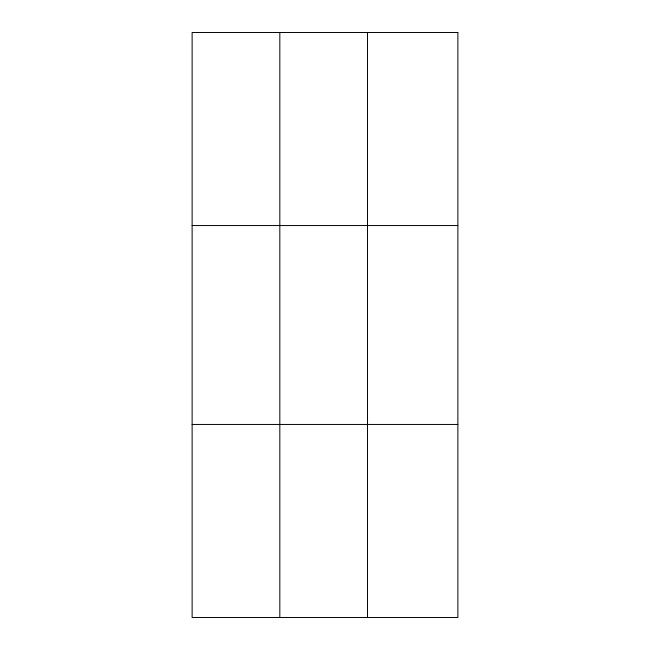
<?xml version="1.0" encoding="UTF-8"?>
<svg xmlns="http://www.w3.org/2000/svg" width="650" height="650" viewBox="0 0 650 650"><rect width="100%" height="100%" fill="white"/><g stroke="black" fill="none" stroke-linecap="round" stroke-linejoin="round"><path stroke-width="0.97" d="M279.825 32.5L279.825 617.5M367.518 32.5L367.518 617.5M192.124 225.55L457.876 225.55M192.124 424.45L457.876 424.45M457.876 32.5L457.876 617.5L192.124 617.5L192.124 32.5L457.876 32.5"/></g></svg>
